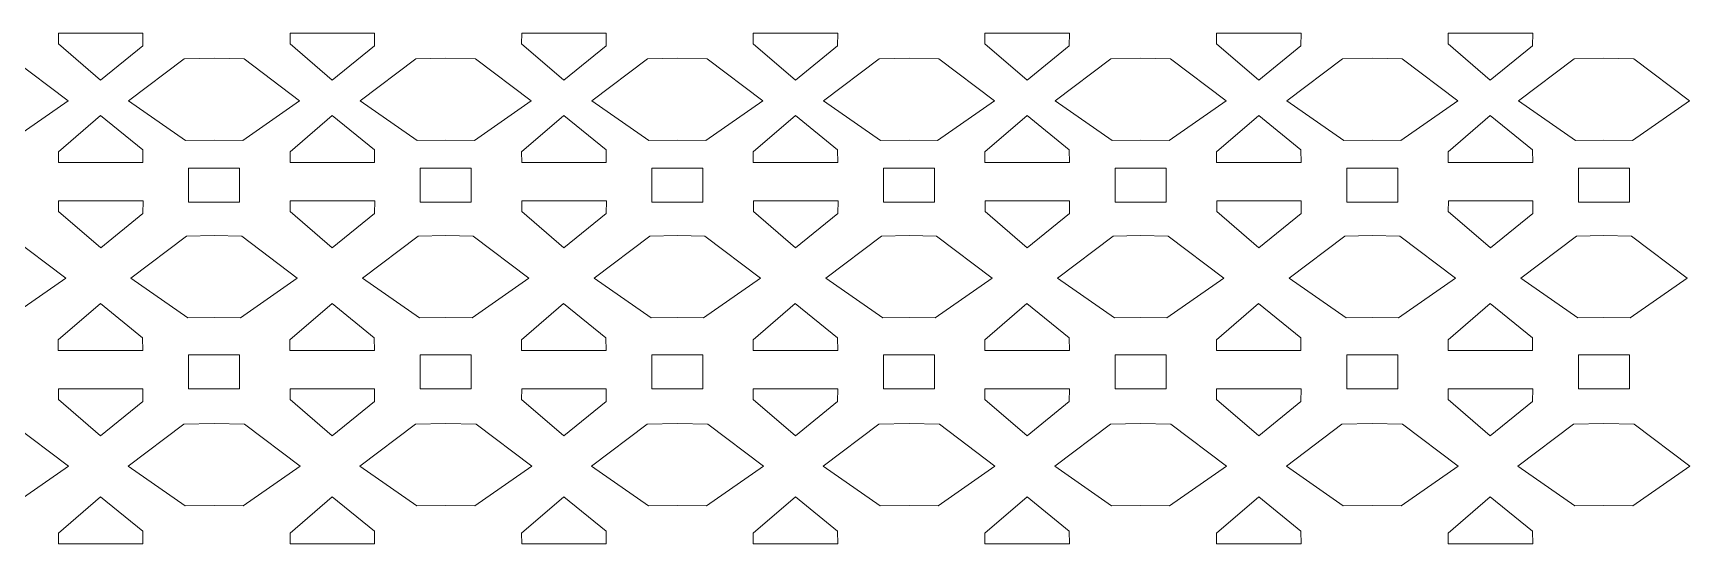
# Model space of a CAD drawing. Header units: centimetres. Extents: x 48.6 to 144.2, y -26.5 to -11.5.
# Drawn here: x 95.48 to 144.19, y -26.52 to -11.52 of the extents above; entities that cross this region are included whole.
import ezdxf

# ---------------------------------------------------------------- set-up
doc = ezdxf.new("R2010")
doc.units = ezdxf.units.CM
doc.header["$MEASUREMENT"] = 0
doc.layers.add('Katman 1', color=7, linetype='Continuous')

msp = doc.modelspace()

# ---------------------------------------------------------------- linework, layer by layer
at = {"layer": 'Katman 1', "color": 250, "lineweight": 20}
for points, knots in [([(96.22879, -11.52119), (96.22879, -11.52119), (98.71413, -11.52119), (98.71413, -11.52119), (98.71413, -11.52119), (98.70744, -11.8886), (98.70744, -11.8886), (98.70744, -11.8886), (97.46651, -12.89728), (97.46651, -12.89728), (97.46651, -12.89728), (96.22761, -11.83512), (96.22761, -11.83512), (96.22761, -11.83512), (96.22879, -11.52119), (96.22879, -11.52119)], [0, 0, 0, 0, 0.2, 0.2, 0.2, 0.4, 0.4, 0.4, 0.6, 0.6, 0.6, 0.8, 0.8, 0.8, 1, 1, 1, 1]), ([(103.03821, -11.52119), (103.03821, -11.52119), (105.52355, -11.52119), (105.52355, -11.52119), (105.52355, -11.52119), (105.51686, -11.8886), (105.51686, -11.8886), (105.51686, -11.8886), (104.27593, -12.89728), (104.27593, -12.89728), (104.27593, -12.89728), (103.03703, -11.83512), (103.03703, -11.83512), (103.03703, -11.83512), (103.03821, -11.52119), (103.03821, -11.52119)], [0, 0, 0, 0, 0.2, 0.2, 0.2, 0.4, 0.4, 0.4, 0.6, 0.6, 0.6, 0.8, 0.8, 0.8, 1, 1, 1, 1]), ([(109.84763, -11.52119), (109.84763, -11.52119), (112.33297, -11.52119), (112.33297, -11.52119), (112.33297, -11.52119), (112.32628, -11.8886), (112.32628, -11.8886), (112.32628, -11.8886), (111.08535, -12.89728), (111.08535, -12.89728), (111.08535, -12.89728), (109.84645, -11.83512), (109.84645, -11.83512), (109.84645, -11.83512), (109.84763, -11.52119), (109.84763, -11.52119)], [0, 0, 0, 0, 0.2, 0.2, 0.2, 0.4, 0.4, 0.4, 0.6, 0.6, 0.6, 0.8, 0.8, 0.8, 1, 1, 1, 1]), ([(116.65705, -11.52119), (116.65705, -11.52119), (119.14239, -11.52119), (119.14239, -11.52119), (119.14239, -11.52119), (119.1357, -11.8886), (119.1357, -11.8886), (119.1357, -11.8886), (117.89477, -12.89728), (117.89477, -12.89728), (117.89477, -12.89728), (116.65587, -11.83512), (116.65587, -11.83512), (116.65587, -11.83512), (116.65705, -11.52119), (116.65705, -11.52119)], [0, 0, 0, 0, 0.2, 0.2, 0.2, 0.4, 0.4, 0.4, 0.6, 0.6, 0.6, 0.8, 0.8, 0.8, 1, 1, 1, 1]), ([(123.46647, -11.52119), (123.46647, -11.52119), (125.95181, -11.52119), (125.95181, -11.52119), (125.95181, -11.52119), (125.94512, -11.8886), (125.94512, -11.8886), (125.94512, -11.8886), (124.70419, -12.89728), (124.70419, -12.89728), (124.70419, -12.89728), (123.46529, -11.83512), (123.46529, -11.83512), (123.46529, -11.83512), (123.46647, -11.52119), (123.46647, -11.52119)], [0, 0, 0, 0, 0.2, 0.2, 0.2, 0.4, 0.4, 0.4, 0.6, 0.6, 0.6, 0.8, 0.8, 0.8, 1, 1, 1, 1]), ([(130.27589, -11.52119), (130.27589, -11.52119), (132.76123, -11.52119), (132.76123, -11.52119), (132.76123, -11.52119), (132.75454, -11.8886), (132.75454, -11.8886), (132.75454, -11.8886), (131.51361, -12.89728), (131.51361, -12.89728), (131.51361, -12.89728), (130.27471, -11.83512), (130.27471, -11.83512), (130.27471, -11.83512), (130.27589, -11.52119), (130.27589, -11.52119)], [0, 0, 0, 0, 0.2, 0.2, 0.2, 0.4, 0.4, 0.4, 0.6, 0.6, 0.6, 0.8, 0.8, 0.8, 1, 1, 1, 1]), ([(137.08531, -11.52119), (137.08531, -11.52119), (139.57065, -11.52119), (139.57065, -11.52119), (139.57065, -11.52119), (139.56396, -11.8886), (139.56396, -11.8886), (139.56396, -11.8886), (138.32303, -12.89728), (138.32303, -12.89728), (138.32303, -12.89728), (137.08413, -11.83512), (137.08413, -11.83512), (137.08413, -11.83512), (137.08531, -11.52119), (137.08531, -11.52119)], [0, 0, 0, 0, 0.2, 0.2, 0.2, 0.4, 0.4, 0.4, 0.6, 0.6, 0.6, 0.8, 0.8, 0.8, 1, 1, 1, 1]), ([(93.99666, -14.66403), (93.99666, -14.66403), (94.8366, -14.67721), (94.8366, -14.67721), (94.8366, -14.67721), (96.51065, -13.50658), (96.51065, -13.50658), (96.51065, -13.50658), (94.87496, -12.27575), (94.87496, -12.27575), (94.87496, -12.27575), (93.99666, -12.25529), (93.99666, -12.25529)], [0, 0, 0, 0, 0.25, 0.25, 0.25, 0.5, 0.5, 0.5, 0.75, 0.75, 0.75, 1, 1, 1, 1]), ([(100.80608, -14.66403), (100.80608, -14.66403), (99.96614, -14.67721), (99.96614, -14.67721), (99.96614, -14.67721), (98.29209, -13.50658), (98.29209, -13.50658), (98.29209, -13.50658), (99.92778, -12.27575), (99.92778, -12.27575), (99.92778, -12.27575), (100.80608, -12.25529), (100.80608, -12.25529)], [0, 0, 0, 0, 0.25, 0.25, 0.25, 0.5, 0.5, 0.5, 0.75, 0.75, 0.75, 1, 1, 1, 1]), ([(100.80608, -14.66403), (100.80608, -14.66403), (101.64602, -14.67721), (101.64602, -14.67721), (101.64602, -14.67721), (103.32007, -13.50658), (103.32007, -13.50658), (103.32007, -13.50658), (101.68438, -12.27575), (101.68438, -12.27575), (101.68438, -12.27575), (100.80608, -12.25529), (100.80608, -12.25529)], [0, 0, 0, 0, 0.25, 0.25, 0.25, 0.5, 0.5, 0.5, 0.75, 0.75, 0.75, 1, 1, 1, 1]), ([(107.6155, -14.66403), (107.6155, -14.66403), (106.77556, -14.67721), (106.77556, -14.67721), (106.77556, -14.67721), (105.10151, -13.50658), (105.10151, -13.50658), (105.10151, -13.50658), (106.7372, -12.27575), (106.7372, -12.27575), (106.7372, -12.27575), (107.6155, -12.25529), (107.6155, -12.25529)], [0, 0, 0, 0, 0.25, 0.25, 0.25, 0.5, 0.5, 0.5, 0.75, 0.75, 0.75, 1, 1, 1, 1]), ([(107.6155, -14.66403), (107.6155, -14.66403), (108.45544, -14.67721), (108.45544, -14.67721), (108.45544, -14.67721), (110.12949, -13.50658), (110.12949, -13.50658), (110.12949, -13.50658), (108.4938, -12.27575), (108.4938, -12.27575), (108.4938, -12.27575), (107.6155, -12.25529), (107.6155, -12.25529)], [0, 0, 0, 0, 0.25, 0.25, 0.25, 0.5, 0.5, 0.5, 0.75, 0.75, 0.75, 1, 1, 1, 1]), ([(114.42492, -14.66403), (114.42492, -14.66403), (113.58498, -14.67721), (113.58498, -14.67721), (113.58498, -14.67721), (111.91093, -13.50658), (111.91093, -13.50658), (111.91093, -13.50658), (113.54662, -12.27575), (113.54662, -12.27575), (113.54662, -12.27575), (114.42492, -12.25529), (114.42492, -12.25529)], [0, 0, 0, 0, 0.25, 0.25, 0.25, 0.5, 0.5, 0.5, 0.75, 0.75, 0.75, 1, 1, 1, 1]), ([(114.42492, -14.66403), (114.42492, -14.66403), (115.26486, -14.67721), (115.26486, -14.67721), (115.26486, -14.67721), (116.93891, -13.50658), (116.93891, -13.50658), (116.93891, -13.50658), (115.30322, -12.27575), (115.30322, -12.27575), (115.30322, -12.27575), (114.42492, -12.25529), (114.42492, -12.25529)], [0, 0, 0, 0, 0.25, 0.25, 0.25, 0.5, 0.5, 0.5, 0.75, 0.75, 0.75, 1, 1, 1, 1]), ([(121.23434, -14.66403), (121.23434, -14.66403), (120.3944, -14.67721), (120.3944, -14.67721), (120.3944, -14.67721), (118.72035, -13.50658), (118.72035, -13.50658), (118.72035, -13.50658), (120.35604, -12.27575), (120.35604, -12.27575), (120.35604, -12.27575), (121.23434, -12.25529), (121.23434, -12.25529)], [0, 0, 0, 0, 0.25, 0.25, 0.25, 0.5, 0.5, 0.5, 0.75, 0.75, 0.75, 1, 1, 1, 1]), ([(121.23434, -14.66403), (121.23434, -14.66403), (122.07428, -14.67721), (122.07428, -14.67721), (122.07428, -14.67721), (123.74833, -13.50658), (123.74833, -13.50658), (123.74833, -13.50658), (122.11264, -12.27575), (122.11264, -12.27575), (122.11264, -12.27575), (121.23434, -12.25529), (121.23434, -12.25529)], [0, 0, 0, 0, 0.25, 0.25, 0.25, 0.5, 0.5, 0.5, 0.75, 0.75, 0.75, 1, 1, 1, 1]), ([(128.04376, -14.66403), (128.04376, -14.66403), (127.20382, -14.67721), (127.20382, -14.67721), (127.20382, -14.67721), (125.52977, -13.50658), (125.52977, -13.50658), (125.52977, -13.50658), (127.16546, -12.27575), (127.16546, -12.27575), (127.16546, -12.27575), (128.04376, -12.25529), (128.04376, -12.25529)], [0, 0, 0, 0, 0.25, 0.25, 0.25, 0.5, 0.5, 0.5, 0.75, 0.75, 0.75, 1, 1, 1, 1]), ([(128.04376, -14.66403), (128.04376, -14.66403), (128.8837, -14.67721), (128.8837, -14.67721), (128.8837, -14.67721), (130.55775, -13.50658), (130.55775, -13.50658), (130.55775, -13.50658), (128.92206, -12.27575), (128.92206, -12.27575), (128.92206, -12.27575), (128.04376, -12.25529), (128.04376, -12.25529)], [0, 0, 0, 0, 0.25, 0.25, 0.25, 0.5, 0.5, 0.5, 0.75, 0.75, 0.75, 1, 1, 1, 1]), ([(134.85318, -14.66403), (134.85318, -14.66403), (134.01324, -14.67721), (134.01324, -14.67721), (134.01324, -14.67721), (132.33919, -13.50658), (132.33919, -13.50658), (132.33919, -13.50658), (133.97488, -12.27575), (133.97488, -12.27575), (133.97488, -12.27575), (134.85318, -12.25529), (134.85318, -12.25529)], [0, 0, 0, 0, 0.25, 0.25, 0.25, 0.5, 0.5, 0.5, 0.75, 0.75, 0.75, 1, 1, 1, 1]), ([(134.85318, -14.66403), (134.85318, -14.66403), (135.69312, -14.67721), (135.69312, -14.67721), (135.69312, -14.67721), (137.36717, -13.50658), (137.36717, -13.50658), (137.36717, -13.50658), (135.73148, -12.27575), (135.73148, -12.27575), (135.73148, -12.27575), (134.85318, -12.25529), (134.85318, -12.25529)], [0, 0, 0, 0, 0.25, 0.25, 0.25, 0.5, 0.5, 0.5, 0.75, 0.75, 0.75, 1, 1, 1, 1]), ([(141.6626, -14.66403), (141.6626, -14.66403), (140.82266, -14.67721), (140.82266, -14.67721), (140.82266, -14.67721), (139.14861, -13.50658), (139.14861, -13.50658), (139.14861, -13.50658), (140.7843, -12.27575), (140.7843, -12.27575), (140.7843, -12.27575), (141.6626, -12.25529), (141.6626, -12.25529)], [0, 0, 0, 0, 0.25, 0.25, 0.25, 0.5, 0.5, 0.5, 0.75, 0.75, 0.75, 1, 1, 1, 1]), ([(141.6626, -14.66403), (141.6626, -14.66403), (142.50254, -14.67721), (142.50254, -14.67721), (142.50254, -14.67721), (144.17659, -13.50658), (144.17659, -13.50658), (144.17659, -13.50658), (142.5409, -12.27575), (142.5409, -12.27575), (142.5409, -12.27575), (141.6626, -12.25529), (141.6626, -12.25529)], [0, 0, 0, 0, 0.25, 0.25, 0.25, 0.5, 0.5, 0.5, 0.75, 0.75, 0.75, 1, 1, 1, 1]), ([(96.22879, -15.31767), (96.22879, -15.31767), (98.71413, -15.31767), (98.71413, -15.31767), (98.71413, -15.31767), (98.70744, -14.95026), (98.70744, -14.95026), (98.70744, -14.95026), (97.46651, -13.94158), (97.46651, -13.94158), (97.46651, -13.94158), (96.22761, -15.00374), (96.22761, -15.00374), (96.22761, -15.00374), (96.22879, -15.31767), (96.22879, -15.31767)], [0, 0, 0, 0, 0.2, 0.2, 0.2, 0.4, 0.4, 0.4, 0.6, 0.6, 0.6, 0.8, 0.8, 0.8, 1, 1, 1, 1]), ([(103.03821, -15.31767), (103.03821, -15.31767), (105.52355, -15.31767), (105.52355, -15.31767), (105.52355, -15.31767), (105.51686, -14.95026), (105.51686, -14.95026), (105.51686, -14.95026), (104.27593, -13.94158), (104.27593, -13.94158), (104.27593, -13.94158), (103.03703, -15.00374), (103.03703, -15.00374), (103.03703, -15.00374), (103.03821, -15.31767), (103.03821, -15.31767)], [0, 0, 0, 0, 0.2, 0.2, 0.2, 0.4, 0.4, 0.4, 0.6, 0.6, 0.6, 0.8, 0.8, 0.8, 1, 1, 1, 1]), ([(109.84763, -15.31767), (109.84763, -15.31767), (112.33297, -15.31767), (112.33297, -15.31767), (112.33297, -15.31767), (112.32628, -14.95026), (112.32628, -14.95026), (112.32628, -14.95026), (111.08535, -13.94158), (111.08535, -13.94158), (111.08535, -13.94158), (109.84645, -15.00374), (109.84645, -15.00374), (109.84645, -15.00374), (109.84763, -15.31767), (109.84763, -15.31767)], [0, 0, 0, 0, 0.2, 0.2, 0.2, 0.4, 0.4, 0.4, 0.6, 0.6, 0.6, 0.8, 0.8, 0.8, 1, 1, 1, 1]), ([(116.65705, -15.31767), (116.65705, -15.31767), (119.14239, -15.31767), (119.14239, -15.31767), (119.14239, -15.31767), (119.1357, -14.95026), (119.1357, -14.95026), (119.1357, -14.95026), (117.89477, -13.94158), (117.89477, -13.94158), (117.89477, -13.94158), (116.65587, -15.00374), (116.65587, -15.00374), (116.65587, -15.00374), (116.65705, -15.31767), (116.65705, -15.31767)], [0, 0, 0, 0, 0.2, 0.2, 0.2, 0.4, 0.4, 0.4, 0.6, 0.6, 0.6, 0.8, 0.8, 0.8, 1, 1, 1, 1]), ([(123.46647, -15.31767), (123.46647, -15.31767), (125.95181, -15.31767), (125.95181, -15.31767), (125.95181, -15.31767), (125.94512, -14.95026), (125.94512, -14.95026), (125.94512, -14.95026), (124.70419, -13.94158), (124.70419, -13.94158), (124.70419, -13.94158), (123.46529, -15.00374), (123.46529, -15.00374), (123.46529, -15.00374), (123.46647, -15.31767), (123.46647, -15.31767)], [0, 0, 0, 0, 0.2, 0.2, 0.2, 0.4, 0.4, 0.4, 0.6, 0.6, 0.6, 0.8, 0.8, 0.8, 1, 1, 1, 1]), ([(130.27589, -15.31767), (130.27589, -15.31767), (132.76123, -15.31767), (132.76123, -15.31767), (132.76123, -15.31767), (132.75454, -14.95026), (132.75454, -14.95026), (132.75454, -14.95026), (131.51361, -13.94158), (131.51361, -13.94158), (131.51361, -13.94158), (130.27471, -15.00374), (130.27471, -15.00374), (130.27471, -15.00374), (130.27589, -15.31767), (130.27589, -15.31767)], [0, 0, 0, 0, 0.2, 0.2, 0.2, 0.4, 0.4, 0.4, 0.6, 0.6, 0.6, 0.8, 0.8, 0.8, 1, 1, 1, 1]), ([(137.08531, -15.31767), (137.08531, -15.31767), (139.57065, -15.31767), (139.57065, -15.31767), (139.57065, -15.31767), (139.56396, -14.95026), (139.56396, -14.95026), (139.56396, -14.95026), (138.32303, -13.94158), (138.32303, -13.94158), (138.32303, -13.94158), (137.08413, -15.00374), (137.08413, -15.00374), (137.08413, -15.00374), (137.08531, -15.31767), (137.08531, -15.31767)], [0, 0, 0, 0, 0.2, 0.2, 0.2, 0.4, 0.4, 0.4, 0.6, 0.6, 0.6, 0.8, 0.8, 0.8, 1, 1, 1, 1]), ([(100.80608, -16.48253), (100.80608, -16.48253), (100.05608, -16.48253), (100.05608, -16.48253), (100.05608, -16.48253), (100.05608, -15.48253), (100.05608, -15.48253), (100.05608, -15.48253), (100.80608, -15.48253), (100.80608, -15.48253)], [0, 0, 0, 0, 0.33333333, 0.33333333, 0.33333333, 0.66666667, 0.66666667, 0.66666667, 1, 1, 1, 1]), ([(100.80608, -16.48253), (100.80608, -16.48253), (101.55608, -16.48253), (101.55608, -16.48253), (101.55608, -16.48253), (101.55608, -15.48253), (101.55608, -15.48253), (101.55608, -15.48253), (100.80608, -15.48253), (100.80608, -15.48253)], [0, 0, 0, 0, 0.33333333, 0.33333333, 0.33333333, 0.66666667, 0.66666667, 0.66666667, 1, 1, 1, 1]), ([(107.6155, -16.48253), (107.6155, -16.48253), (106.8655, -16.48253), (106.8655, -16.48253), (106.8655, -16.48253), (106.8655, -15.48253), (106.8655, -15.48253), (106.8655, -15.48253), (107.6155, -15.48253), (107.6155, -15.48253)], [0, 0, 0, 0, 0.33333333, 0.33333333, 0.33333333, 0.66666667, 0.66666667, 0.66666667, 1, 1, 1, 1]), ([(107.6155, -16.48253), (107.6155, -16.48253), (108.3655, -16.48253), (108.3655, -16.48253), (108.3655, -16.48253), (108.3655, -15.48253), (108.3655, -15.48253), (108.3655, -15.48253), (107.6155, -15.48253), (107.6155, -15.48253)], [0, 0, 0, 0, 0.33333333, 0.33333333, 0.33333333, 0.66666667, 0.66666667, 0.66666667, 1, 1, 1, 1]), ([(114.42492, -16.48253), (114.42492, -16.48253), (113.67492, -16.48253), (113.67492, -16.48253), (113.67492, -16.48253), (113.67492, -15.48253), (113.67492, -15.48253), (113.67492, -15.48253), (114.42492, -15.48253), (114.42492, -15.48253)], [0, 0, 0, 0, 0.33333333, 0.33333333, 0.33333333, 0.66666667, 0.66666667, 0.66666667, 1, 1, 1, 1]), ([(114.42492, -16.48253), (114.42492, -16.48253), (115.17492, -16.48253), (115.17492, -16.48253), (115.17492, -16.48253), (115.17492, -15.48253), (115.17492, -15.48253), (115.17492, -15.48253), (114.42492, -15.48253), (114.42492, -15.48253)], [0, 0, 0, 0, 0.33333333, 0.33333333, 0.33333333, 0.66666667, 0.66666667, 0.66666667, 1, 1, 1, 1]), ([(121.23434, -16.48253), (121.23434, -16.48253), (120.48434, -16.48253), (120.48434, -16.48253), (120.48434, -16.48253), (120.48434, -15.48253), (120.48434, -15.48253), (120.48434, -15.48253), (121.23434, -15.48253), (121.23434, -15.48253)], [0, 0, 0, 0, 0.33333333, 0.33333333, 0.33333333, 0.66666667, 0.66666667, 0.66666667, 1, 1, 1, 1]), ([(121.23434, -16.48253), (121.23434, -16.48253), (121.98434, -16.48253), (121.98434, -16.48253), (121.98434, -16.48253), (121.98434, -15.48253), (121.98434, -15.48253), (121.98434, -15.48253), (121.23434, -15.48253), (121.23434, -15.48253)], [0, 0, 0, 0, 0.33333333, 0.33333333, 0.33333333, 0.66666667, 0.66666667, 0.66666667, 1, 1, 1, 1]), ([(128.04376, -16.48253), (128.04376, -16.48253), (127.29376, -16.48253), (127.29376, -16.48253), (127.29376, -16.48253), (127.29376, -15.48253), (127.29376, -15.48253), (127.29376, -15.48253), (128.04376, -15.48253), (128.04376, -15.48253)], [0, 0, 0, 0, 0.33333333, 0.33333333, 0.33333333, 0.66666667, 0.66666667, 0.66666667, 1, 1, 1, 1]), ([(128.04376, -16.48253), (128.04376, -16.48253), (128.79376, -16.48253), (128.79376, -16.48253), (128.79376, -16.48253), (128.79376, -15.48253), (128.79376, -15.48253), (128.79376, -15.48253), (128.04376, -15.48253), (128.04376, -15.48253)], [0, 0, 0, 0, 0.33333333, 0.33333333, 0.33333333, 0.66666667, 0.66666667, 0.66666667, 1, 1, 1, 1]), ([(134.85318, -16.48253), (134.85318, -16.48253), (134.10318, -16.48253), (134.10318, -16.48253), (134.10318, -16.48253), (134.10318, -15.48253), (134.10318, -15.48253), (134.10318, -15.48253), (134.85318, -15.48253), (134.85318, -15.48253)], [0, 0, 0, 0, 0.33333333, 0.33333333, 0.33333333, 0.66666667, 0.66666667, 0.66666667, 1, 1, 1, 1]), ([(134.85318, -16.48253), (134.85318, -16.48253), (135.60318, -16.48253), (135.60318, -16.48253), (135.60318, -16.48253), (135.60318, -15.48253), (135.60318, -15.48253), (135.60318, -15.48253), (134.85318, -15.48253), (134.85318, -15.48253)], [0, 0, 0, 0, 0.33333333, 0.33333333, 0.33333333, 0.66666667, 0.66666667, 0.66666667, 1, 1, 1, 1]), ([(141.6626, -16.48253), (141.6626, -16.48253), (140.9126, -16.48253), (140.9126, -16.48253), (140.9126, -16.48253), (140.9126, -15.48253), (140.9126, -15.48253), (140.9126, -15.48253), (141.6626, -15.48253), (141.6626, -15.48253)], [0, 0, 0, 0, 0.33333333, 0.33333333, 0.33333333, 0.66666667, 0.66666667, 0.66666667, 1, 1, 1, 1]), ([(141.6626, -16.48253), (141.6626, -16.48253), (142.4126, -16.48253), (142.4126, -16.48253), (142.4126, -16.48253), (142.4126, -15.48253), (142.4126, -15.48253), (142.4126, -15.48253), (141.6626, -15.48253), (141.6626, -15.48253)], [0, 0, 0, 0, 0.33333333, 0.33333333, 0.33333333, 0.66666667, 0.66666667, 0.66666667, 1, 1, 1, 1]), ([(96.23315, -16.44713), (96.23315, -16.44713), (98.71849, -16.44713), (98.71849, -16.44713), (98.71849, -16.44713), (98.7118, -16.81454), (98.7118, -16.81454), (98.7118, -16.81454), (97.47087, -17.82322), (97.47087, -17.82322), (97.47087, -17.82322), (96.23197, -16.76106), (96.23197, -16.76106), (96.23197, -16.76106), (96.23315, -16.44713), (96.23315, -16.44713)], [0, 0, 0, 0, 0.2, 0.2, 0.2, 0.4, 0.4, 0.4, 0.6, 0.6, 0.6, 0.8, 0.8, 0.8, 1, 1, 1, 1]), ([(103.04257, -16.44713), (103.04257, -16.44713), (105.52791, -16.44713), (105.52791, -16.44713), (105.52791, -16.44713), (105.52122, -16.81454), (105.52122, -16.81454), (105.52122, -16.81454), (104.28029, -17.82322), (104.28029, -17.82322), (104.28029, -17.82322), (103.04139, -16.76106), (103.04139, -16.76106), (103.04139, -16.76106), (103.04257, -16.44713), (103.04257, -16.44713)], [0, 0, 0, 0, 0.2, 0.2, 0.2, 0.4, 0.4, 0.4, 0.6, 0.6, 0.6, 0.8, 0.8, 0.8, 1, 1, 1, 1]), ([(109.85199, -16.44713), (109.85199, -16.44713), (112.33733, -16.44713), (112.33733, -16.44713), (112.33733, -16.44713), (112.33064, -16.81454), (112.33064, -16.81454), (112.33064, -16.81454), (111.08971, -17.82322), (111.08971, -17.82322), (111.08971, -17.82322), (109.85081, -16.76106), (109.85081, -16.76106), (109.85081, -16.76106), (109.85199, -16.44713), (109.85199, -16.44713)], [0, 0, 0, 0, 0.2, 0.2, 0.2, 0.4, 0.4, 0.4, 0.6, 0.6, 0.6, 0.8, 0.8, 0.8, 1, 1, 1, 1]), ([(116.66141, -16.44713), (116.66141, -16.44713), (119.14675, -16.44713), (119.14675, -16.44713), (119.14675, -16.44713), (119.14006, -16.81454), (119.14006, -16.81454), (119.14006, -16.81454), (117.89913, -17.82322), (117.89913, -17.82322), (117.89913, -17.82322), (116.66023, -16.76106), (116.66023, -16.76106), (116.66023, -16.76106), (116.66141, -16.44713), (116.66141, -16.44713)], [0, 0, 0, 0, 0.2, 0.2, 0.2, 0.4, 0.4, 0.4, 0.6, 0.6, 0.6, 0.8, 0.8, 0.8, 1, 1, 1, 1]), ([(123.47083, -16.44713), (123.47083, -16.44713), (125.95617, -16.44713), (125.95617, -16.44713), (125.95617, -16.44713), (125.94948, -16.81454), (125.94948, -16.81454), (125.94948, -16.81454), (124.70855, -17.82322), (124.70855, -17.82322), (124.70855, -17.82322), (123.46965, -16.76106), (123.46965, -16.76106), (123.46965, -16.76106), (123.47083, -16.44713), (123.47083, -16.44713)], [0, 0, 0, 0, 0.2, 0.2, 0.2, 0.4, 0.4, 0.4, 0.6, 0.6, 0.6, 0.8, 0.8, 0.8, 1, 1, 1, 1]), ([(130.28025, -16.44713), (130.28025, -16.44713), (132.76559, -16.44713), (132.76559, -16.44713), (132.76559, -16.44713), (132.7589, -16.81454), (132.7589, -16.81454), (132.7589, -16.81454), (131.51797, -17.82322), (131.51797, -17.82322), (131.51797, -17.82322), (130.27907, -16.76106), (130.27907, -16.76106), (130.27907, -16.76106), (130.28025, -16.44713), (130.28025, -16.44713)], [0, 0, 0, 0, 0.2, 0.2, 0.2, 0.4, 0.4, 0.4, 0.6, 0.6, 0.6, 0.8, 0.8, 0.8, 1, 1, 1, 1]), ([(137.08967, -16.44713), (137.08967, -16.44713), (139.57501, -16.44713), (139.57501, -16.44713), (139.57501, -16.44713), (139.56832, -16.81454), (139.56832, -16.81454), (139.56832, -16.81454), (138.32739, -17.82322), (138.32739, -17.82322), (138.32739, -17.82322), (137.08849, -16.76106), (137.08849, -16.76106), (137.08849, -16.76106), (137.08967, -16.44713), (137.08967, -16.44713)], [0, 0, 0, 0, 0.2, 0.2, 0.2, 0.4, 0.4, 0.4, 0.6, 0.6, 0.6, 0.8, 0.8, 0.8, 1, 1, 1, 1]), ([(93.99666, -19.87158), (93.99666, -19.87158), (94.76825, -19.88369), (94.76825, -19.88369), (94.76825, -19.88369), (96.4423, -18.71306), (96.4423, -18.71306), (96.4423, -18.71306), (94.80661, -17.48223), (94.80661, -17.48223), (94.80661, -17.48223), (93.99666, -17.46336), (93.99666, -17.46336)], [0, 0, 0, 0, 0.25, 0.25, 0.25, 0.5, 0.5, 0.5, 0.75, 0.75, 0.75, 1, 1, 1, 1]), ([(100.80608, -19.87158), (100.80608, -19.87158), (100.03449, -19.88369), (100.03449, -19.88369), (100.03449, -19.88369), (98.36044, -18.71306), (98.36044, -18.71306), (98.36044, -18.71306), (99.99613, -17.48223), (99.99613, -17.48223), (99.99613, -17.48223), (100.80608, -17.46336), (100.80608, -17.46336)], [0, 0, 0, 0, 0.25, 0.25, 0.25, 0.5, 0.5, 0.5, 0.75, 0.75, 0.75, 1, 1, 1, 1]), ([(100.80608, -19.87158), (100.80608, -19.87158), (101.57767, -19.88369), (101.57767, -19.88369), (101.57767, -19.88369), (103.25172, -18.71306), (103.25172, -18.71306), (103.25172, -18.71306), (101.61603, -17.48223), (101.61603, -17.48223), (101.61603, -17.48223), (100.80608, -17.46336), (100.80608, -17.46336)], [0, 0, 0, 0, 0.25, 0.25, 0.25, 0.5, 0.5, 0.5, 0.75, 0.75, 0.75, 1, 1, 1, 1]), ([(107.6155, -19.87158), (107.6155, -19.87158), (106.84391, -19.88369), (106.84391, -19.88369), (106.84391, -19.88369), (105.16986, -18.71306), (105.16986, -18.71306), (105.16986, -18.71306), (106.80555, -17.48223), (106.80555, -17.48223), (106.80555, -17.48223), (107.6155, -17.46336), (107.6155, -17.46336)], [0, 0, 0, 0, 0.25, 0.25, 0.25, 0.5, 0.5, 0.5, 0.75, 0.75, 0.75, 1, 1, 1, 1]), ([(107.6155, -19.87158), (107.6155, -19.87158), (108.38709, -19.88369), (108.38709, -19.88369), (108.38709, -19.88369), (110.06114, -18.71306), (110.06114, -18.71306), (110.06114, -18.71306), (108.42545, -17.48223), (108.42545, -17.48223), (108.42545, -17.48223), (107.6155, -17.46336), (107.6155, -17.46336)], [0, 0, 0, 0, 0.25, 0.25, 0.25, 0.5, 0.5, 0.5, 0.75, 0.75, 0.75, 1, 1, 1, 1]), ([(114.42492, -19.87158), (114.42492, -19.87158), (113.65333, -19.88369), (113.65333, -19.88369), (113.65333, -19.88369), (111.97928, -18.71306), (111.97928, -18.71306), (111.97928, -18.71306), (113.61497, -17.48223), (113.61497, -17.48223), (113.61497, -17.48223), (114.42492, -17.46336), (114.42492, -17.46336)], [0, 0, 0, 0, 0.25, 0.25, 0.25, 0.5, 0.5, 0.5, 0.75, 0.75, 0.75, 1, 1, 1, 1]), ([(114.42492, -19.87158), (114.42492, -19.87158), (115.19651, -19.88369), (115.19651, -19.88369), (115.19651, -19.88369), (116.87056, -18.71306), (116.87056, -18.71306), (116.87056, -18.71306), (115.23487, -17.48223), (115.23487, -17.48223), (115.23487, -17.48223), (114.42492, -17.46336), (114.42492, -17.46336)], [0, 0, 0, 0, 0.25, 0.25, 0.25, 0.5, 0.5, 0.5, 0.75, 0.75, 0.75, 1, 1, 1, 1]), ([(121.23434, -19.87158), (121.23434, -19.87158), (120.46275, -19.88369), (120.46275, -19.88369), (120.46275, -19.88369), (118.7887, -18.71306), (118.7887, -18.71306), (118.7887, -18.71306), (120.42439, -17.48223), (120.42439, -17.48223), (120.42439, -17.48223), (121.23434, -17.46336), (121.23434, -17.46336)], [0, 0, 0, 0, 0.25, 0.25, 0.25, 0.5, 0.5, 0.5, 0.75, 0.75, 0.75, 1, 1, 1, 1]), ([(121.23434, -19.87158), (121.23434, -19.87158), (122.00593, -19.88369), (122.00593, -19.88369), (122.00593, -19.88369), (123.67998, -18.71306), (123.67998, -18.71306), (123.67998, -18.71306), (122.04429, -17.48223), (122.04429, -17.48223), (122.04429, -17.48223), (121.23434, -17.46336), (121.23434, -17.46336)], [0, 0, 0, 0, 0.25, 0.25, 0.25, 0.5, 0.5, 0.5, 0.75, 0.75, 0.75, 1, 1, 1, 1]), ([(128.04376, -19.87158), (128.04376, -19.87158), (127.27217, -19.88369), (127.27217, -19.88369), (127.27217, -19.88369), (125.59812, -18.71306), (125.59812, -18.71306), (125.59812, -18.71306), (127.23381, -17.48223), (127.23381, -17.48223), (127.23381, -17.48223), (128.04376, -17.46336), (128.04376, -17.46336)], [0, 0, 0, 0, 0.25, 0.25, 0.25, 0.5, 0.5, 0.5, 0.75, 0.75, 0.75, 1, 1, 1, 1]), ([(128.04376, -19.87158), (128.04376, -19.87158), (128.81535, -19.88369), (128.81535, -19.88369), (128.81535, -19.88369), (130.4894, -18.71306), (130.4894, -18.71306), (130.4894, -18.71306), (128.85371, -17.48223), (128.85371, -17.48223), (128.85371, -17.48223), (128.04376, -17.46336), (128.04376, -17.46336)], [0, 0, 0, 0, 0.25, 0.25, 0.25, 0.5, 0.5, 0.5, 0.75, 0.75, 0.75, 1, 1, 1, 1]), ([(134.85318, -19.87158), (134.85318, -19.87158), (134.08159, -19.88369), (134.08159, -19.88369), (134.08159, -19.88369), (132.40754, -18.71306), (132.40754, -18.71306), (132.40754, -18.71306), (134.04323, -17.48223), (134.04323, -17.48223), (134.04323, -17.48223), (134.85318, -17.46336), (134.85318, -17.46336)], [0, 0, 0, 0, 0.25, 0.25, 0.25, 0.5, 0.5, 0.5, 0.75, 0.75, 0.75, 1, 1, 1, 1]), ([(134.85318, -19.87158), (134.85318, -19.87158), (135.62477, -19.88369), (135.62477, -19.88369), (135.62477, -19.88369), (137.29882, -18.71306), (137.29882, -18.71306), (137.29882, -18.71306), (135.66313, -17.48223), (135.66313, -17.48223), (135.66313, -17.48223), (134.85318, -17.46336), (134.85318, -17.46336)], [0, 0, 0, 0, 0.25, 0.25, 0.25, 0.5, 0.5, 0.5, 0.75, 0.75, 0.75, 1, 1, 1, 1]), ([(141.6626, -19.87158), (141.6626, -19.87158), (140.89101, -19.88369), (140.89101, -19.88369), (140.89101, -19.88369), (139.21696, -18.71306), (139.21696, -18.71306), (139.21696, -18.71306), (140.85265, -17.48223), (140.85265, -17.48223), (140.85265, -17.48223), (141.6626, -17.46336), (141.6626, -17.46336)], [0, 0, 0, 0, 0.25, 0.25, 0.25, 0.5, 0.5, 0.5, 0.75, 0.75, 0.75, 1, 1, 1, 1]), ([(141.6626, -19.87158), (141.6626, -19.87158), (142.43419, -19.88369), (142.43419, -19.88369), (142.43419, -19.88369), (144.10824, -18.71306), (144.10824, -18.71306), (144.10824, -18.71306), (142.47255, -17.48223), (142.47255, -17.48223), (142.47255, -17.48223), (141.6626, -17.46336), (141.6626, -17.46336)], [0, 0, 0, 0, 0.25, 0.25, 0.25, 0.5, 0.5, 0.5, 0.75, 0.75, 0.75, 1, 1, 1, 1]), ([(96.22443, -20.8423), (96.22443, -20.8423), (98.70977, -20.8423), (98.70977, -20.8423), (98.70977, -20.8423), (98.70308, -20.47489), (98.70308, -20.47489), (98.70308, -20.47489), (97.46215, -19.46621), (97.46215, -19.46621), (97.46215, -19.46621), (96.22325, -20.52838), (96.22325, -20.52838), (96.22325, -20.52838), (96.22443, -20.8423), (96.22443, -20.8423)], [0, 0, 0, 0, 0.2, 0.2, 0.2, 0.4, 0.4, 0.4, 0.6, 0.6, 0.6, 0.8, 0.8, 0.8, 1, 1, 1, 1]), ([(103.03385, -20.8423), (103.03385, -20.8423), (105.51919, -20.8423), (105.51919, -20.8423), (105.51919, -20.8423), (105.5125, -20.47489), (105.5125, -20.47489), (105.5125, -20.47489), (104.27157, -19.46621), (104.27157, -19.46621), (104.27157, -19.46621), (103.03267, -20.52838), (103.03267, -20.52838), (103.03267, -20.52838), (103.03385, -20.8423), (103.03385, -20.8423)], [0, 0, 0, 0, 0.2, 0.2, 0.2, 0.4, 0.4, 0.4, 0.6, 0.6, 0.6, 0.8, 0.8, 0.8, 1, 1, 1, 1]), ([(109.84327, -20.8423), (109.84327, -20.8423), (112.32861, -20.8423), (112.32861, -20.8423), (112.32861, -20.8423), (112.32192, -20.47489), (112.32192, -20.47489), (112.32192, -20.47489), (111.08099, -19.46621), (111.08099, -19.46621), (111.08099, -19.46621), (109.84209, -20.52838), (109.84209, -20.52838), (109.84209, -20.52838), (109.84327, -20.8423), (109.84327, -20.8423)], [0, 0, 0, 0, 0.2, 0.2, 0.2, 0.4, 0.4, 0.4, 0.6, 0.6, 0.6, 0.8, 0.8, 0.8, 1, 1, 1, 1]), ([(116.65269, -20.8423), (116.65269, -20.8423), (119.13803, -20.8423), (119.13803, -20.8423), (119.13803, -20.8423), (119.13134, -20.47489), (119.13134, -20.47489), (119.13134, -20.47489), (117.89041, -19.46621), (117.89041, -19.46621), (117.89041, -19.46621), (116.65151, -20.52838), (116.65151, -20.52838), (116.65151, -20.52838), (116.65269, -20.8423), (116.65269, -20.8423)], [0, 0, 0, 0, 0.2, 0.2, 0.2, 0.4, 0.4, 0.4, 0.6, 0.6, 0.6, 0.8, 0.8, 0.8, 1, 1, 1, 1]), ([(123.46211, -20.8423), (123.46211, -20.8423), (125.94745, -20.8423), (125.94745, -20.8423), (125.94745, -20.8423), (125.94076, -20.47489), (125.94076, -20.47489), (125.94076, -20.47489), (124.69983, -19.46621), (124.69983, -19.46621), (124.69983, -19.46621), (123.46093, -20.52838), (123.46093, -20.52838), (123.46093, -20.52838), (123.46211, -20.8423), (123.46211, -20.8423)], [0, 0, 0, 0, 0.2, 0.2, 0.2, 0.4, 0.4, 0.4, 0.6, 0.6, 0.6, 0.8, 0.8, 0.8, 1, 1, 1, 1]), ([(130.27153, -20.8423), (130.27153, -20.8423), (132.75687, -20.8423), (132.75687, -20.8423), (132.75687, -20.8423), (132.75018, -20.47489), (132.75018, -20.47489), (132.75018, -20.47489), (131.50925, -19.46621), (131.50925, -19.46621), (131.50925, -19.46621), (130.27035, -20.52838), (130.27035, -20.52838), (130.27035, -20.52838), (130.27153, -20.8423), (130.27153, -20.8423)], [0, 0, 0, 0, 0.2, 0.2, 0.2, 0.4, 0.4, 0.4, 0.6, 0.6, 0.6, 0.8, 0.8, 0.8, 1, 1, 1, 1]), ([(137.08095, -20.8423), (137.08095, -20.8423), (139.56629, -20.8423), (139.56629, -20.8423), (139.56629, -20.8423), (139.5596, -20.47489), (139.5596, -20.47489), (139.5596, -20.47489), (138.31867, -19.46621), (138.31867, -19.46621), (138.31867, -19.46621), (137.07977, -20.52838), (137.07977, -20.52838), (137.07977, -20.52838), (137.08095, -20.8423), (137.08095, -20.8423)], [0, 0, 0, 0, 0.2, 0.2, 0.2, 0.4, 0.4, 0.4, 0.6, 0.6, 0.6, 0.8, 0.8, 0.8, 1, 1, 1, 1]), ([(100.80608, -21.96481), (100.80608, -21.96481), (100.05608, -21.96481), (100.05608, -21.96481), (100.05608, -21.96481), (100.05608, -20.96481), (100.05608, -20.96481), (100.05608, -20.96481), (100.80608, -20.96481), (100.80608, -20.96481)], [0, 0, 0, 0, 0.33333333, 0.33333333, 0.33333333, 0.66666667, 0.66666667, 0.66666667, 1, 1, 1, 1]), ([(100.80608, -21.96481), (100.80608, -21.96481), (101.55608, -21.96481), (101.55608, -21.96481), (101.55608, -21.96481), (101.55608, -20.96481), (101.55608, -20.96481), (101.55608, -20.96481), (100.80608, -20.96481), (100.80608, -20.96481)], [0, 0, 0, 0, 0.33333333, 0.33333333, 0.33333333, 0.66666667, 0.66666667, 0.66666667, 1, 1, 1, 1]), ([(107.6155, -21.96481), (107.6155, -21.96481), (106.8655, -21.96481), (106.8655, -21.96481), (106.8655, -21.96481), (106.8655, -20.96481), (106.8655, -20.96481), (106.8655, -20.96481), (107.6155, -20.96481), (107.6155, -20.96481)], [0, 0, 0, 0, 0.33333333, 0.33333333, 0.33333333, 0.66666667, 0.66666667, 0.66666667, 1, 1, 1, 1]), ([(107.6155, -21.96481), (107.6155, -21.96481), (108.3655, -21.96481), (108.3655, -21.96481), (108.3655, -21.96481), (108.3655, -20.96481), (108.3655, -20.96481), (108.3655, -20.96481), (107.6155, -20.96481), (107.6155, -20.96481)], [0, 0, 0, 0, 0.33333333, 0.33333333, 0.33333333, 0.66666667, 0.66666667, 0.66666667, 1, 1, 1, 1]), ([(114.42492, -21.96481), (114.42492, -21.96481), (113.67492, -21.96481), (113.67492, -21.96481), (113.67492, -21.96481), (113.67492, -20.96481), (113.67492, -20.96481), (113.67492, -20.96481), (114.42492, -20.96481), (114.42492, -20.96481)], [0, 0, 0, 0, 0.33333333, 0.33333333, 0.33333333, 0.66666667, 0.66666667, 0.66666667, 1, 1, 1, 1]), ([(114.42492, -21.96481), (114.42492, -21.96481), (115.17492, -21.96481), (115.17492, -21.96481), (115.17492, -21.96481), (115.17492, -20.96481), (115.17492, -20.96481), (115.17492, -20.96481), (114.42492, -20.96481), (114.42492, -20.96481)], [0, 0, 0, 0, 0.33333333, 0.33333333, 0.33333333, 0.66666667, 0.66666667, 0.66666667, 1, 1, 1, 1]), ([(121.23434, -21.96481), (121.23434, -21.96481), (120.48434, -21.96481), (120.48434, -21.96481), (120.48434, -21.96481), (120.48434, -20.96481), (120.48434, -20.96481), (120.48434, -20.96481), (121.23434, -20.96481), (121.23434, -20.96481)], [0, 0, 0, 0, 0.33333333, 0.33333333, 0.33333333, 0.66666667, 0.66666667, 0.66666667, 1, 1, 1, 1]), ([(121.23434, -21.96481), (121.23434, -21.96481), (121.98434, -21.96481), (121.98434, -21.96481), (121.98434, -21.96481), (121.98434, -20.96481), (121.98434, -20.96481), (121.98434, -20.96481), (121.23434, -20.96481), (121.23434, -20.96481)], [0, 0, 0, 0, 0.33333333, 0.33333333, 0.33333333, 0.66666667, 0.66666667, 0.66666667, 1, 1, 1, 1]), ([(128.04376, -21.96481), (128.04376, -21.96481), (127.29376, -21.96481), (127.29376, -21.96481), (127.29376, -21.96481), (127.29376, -20.96481), (127.29376, -20.96481), (127.29376, -20.96481), (128.04376, -20.96481), (128.04376, -20.96481)], [0, 0, 0, 0, 0.33333333, 0.33333333, 0.33333333, 0.66666667, 0.66666667, 0.66666667, 1, 1, 1, 1]), ([(128.04376, -21.96481), (128.04376, -21.96481), (128.79376, -21.96481), (128.79376, -21.96481), (128.79376, -21.96481), (128.79376, -20.96481), (128.79376, -20.96481), (128.79376, -20.96481), (128.04376, -20.96481), (128.04376, -20.96481)], [0, 0, 0, 0, 0.33333333, 0.33333333, 0.33333333, 0.66666667, 0.66666667, 0.66666667, 1, 1, 1, 1]), ([(134.85318, -21.96481), (134.85318, -21.96481), (134.10318, -21.96481), (134.10318, -21.96481), (134.10318, -21.96481), (134.10318, -20.96481), (134.10318, -20.96481), (134.10318, -20.96481), (134.85318, -20.96481), (134.85318, -20.96481)], [0, 0, 0, 0, 0.33333333, 0.33333333, 0.33333333, 0.66666667, 0.66666667, 0.66666667, 1, 1, 1, 1]), ([(134.85318, -21.96481), (134.85318, -21.96481), (135.60318, -21.96481), (135.60318, -21.96481), (135.60318, -21.96481), (135.60318, -20.96481), (135.60318, -20.96481), (135.60318, -20.96481), (134.85318, -20.96481), (134.85318, -20.96481)], [0, 0, 0, 0, 0.33333333, 0.33333333, 0.33333333, 0.66666667, 0.66666667, 0.66666667, 1, 1, 1, 1]), ([(141.6626, -21.96481), (141.6626, -21.96481), (140.9126, -21.96481), (140.9126, -21.96481), (140.9126, -21.96481), (140.9126, -20.96481), (140.9126, -20.96481), (140.9126, -20.96481), (141.6626, -20.96481), (141.6626, -20.96481)], [0, 0, 0, 0, 0.33333333, 0.33333333, 0.33333333, 0.66666667, 0.66666667, 0.66666667, 1, 1, 1, 1]), ([(141.6626, -21.96481), (141.6626, -21.96481), (142.4126, -21.96481), (142.4126, -21.96481), (142.4126, -21.96481), (142.4126, -20.96481), (142.4126, -20.96481), (142.4126, -20.96481), (141.6626, -20.96481), (141.6626, -20.96481)], [0, 0, 0, 0, 0.33333333, 0.33333333, 0.33333333, 0.66666667, 0.66666667, 0.66666667, 1, 1, 1, 1]), ([(96.22879, -21.97177), (96.22879, -21.97177), (98.71413, -21.97177), (98.71413, -21.97177), (98.71413, -21.97177), (98.70744, -22.33918), (98.70744, -22.33918), (98.70744, -22.33918), (97.46651, -23.34786), (97.46651, -23.34786), (97.46651, -23.34786), (96.22761, -22.28569), (96.22761, -22.28569), (96.22761, -22.28569), (96.22879, -21.97177), (96.22879, -21.97177)], [0, 0, 0, 0, 0.2, 0.2, 0.2, 0.4, 0.4, 0.4, 0.6, 0.6, 0.6, 0.8, 0.8, 0.8, 1, 1, 1, 1]), ([(103.03821, -21.97177), (103.03821, -21.97177), (105.52355, -21.97177), (105.52355, -21.97177), (105.52355, -21.97177), (105.51686, -22.33918), (105.51686, -22.33918), (105.51686, -22.33918), (104.27593, -23.34786), (104.27593, -23.34786), (104.27593, -23.34786), (103.03703, -22.28569), (103.03703, -22.28569), (103.03703, -22.28569), (103.03821, -21.97177), (103.03821, -21.97177)], [0, 0, 0, 0, 0.2, 0.2, 0.2, 0.4, 0.4, 0.4, 0.6, 0.6, 0.6, 0.8, 0.8, 0.8, 1, 1, 1, 1]), ([(109.84763, -21.97177), (109.84763, -21.97177), (112.33297, -21.97177), (112.33297, -21.97177), (112.33297, -21.97177), (112.32628, -22.33918), (112.32628, -22.33918), (112.32628, -22.33918), (111.08535, -23.34786), (111.08535, -23.34786), (111.08535, -23.34786), (109.84645, -22.28569), (109.84645, -22.28569), (109.84645, -22.28569), (109.84763, -21.97177), (109.84763, -21.97177)], [0, 0, 0, 0, 0.2, 0.2, 0.2, 0.4, 0.4, 0.4, 0.6, 0.6, 0.6, 0.8, 0.8, 0.8, 1, 1, 1, 1]), ([(116.65705, -21.97177), (116.65705, -21.97177), (119.14239, -21.97177), (119.14239, -21.97177), (119.14239, -21.97177), (119.1357, -22.33918), (119.1357, -22.33918), (119.1357, -22.33918), (117.89477, -23.34786), (117.89477, -23.34786), (117.89477, -23.34786), (116.65587, -22.28569), (116.65587, -22.28569), (116.65587, -22.28569), (116.65705, -21.97177), (116.65705, -21.97177)], [0, 0, 0, 0, 0.2, 0.2, 0.2, 0.4, 0.4, 0.4, 0.6, 0.6, 0.6, 0.8, 0.8, 0.8, 1, 1, 1, 1]), ([(123.46647, -21.97177), (123.46647, -21.97177), (125.95181, -21.97177), (125.95181, -21.97177), (125.95181, -21.97177), (125.94512, -22.33918), (125.94512, -22.33918), (125.94512, -22.33918), (124.70419, -23.34786), (124.70419, -23.34786), (124.70419, -23.34786), (123.46529, -22.28569), (123.46529, -22.28569), (123.46529, -22.28569), (123.46647, -21.97177), (123.46647, -21.97177)], [0, 0, 0, 0, 0.2, 0.2, 0.2, 0.4, 0.4, 0.4, 0.6, 0.6, 0.6, 0.8, 0.8, 0.8, 1, 1, 1, 1]), ([(130.27589, -21.97177), (130.27589, -21.97177), (132.76123, -21.97177), (132.76123, -21.97177), (132.76123, -21.97177), (132.75454, -22.33918), (132.75454, -22.33918), (132.75454, -22.33918), (131.51361, -23.34786), (131.51361, -23.34786), (131.51361, -23.34786), (130.27471, -22.28569), (130.27471, -22.28569), (130.27471, -22.28569), (130.27589, -21.97177), (130.27589, -21.97177)], [0, 0, 0, 0, 0.2, 0.2, 0.2, 0.4, 0.4, 0.4, 0.6, 0.6, 0.6, 0.8, 0.8, 0.8, 1, 1, 1, 1]), ([(137.08531, -21.97177), (137.08531, -21.97177), (139.57065, -21.97177), (139.57065, -21.97177), (139.57065, -21.97177), (139.56396, -22.33918), (139.56396, -22.33918), (139.56396, -22.33918), (138.32303, -23.34786), (138.32303, -23.34786), (138.32303, -23.34786), (137.08413, -22.28569), (137.08413, -22.28569), (137.08413, -22.28569), (137.08531, -21.97177), (137.08531, -21.97177)], [0, 0, 0, 0, 0.2, 0.2, 0.2, 0.4, 0.4, 0.4, 0.6, 0.6, 0.6, 0.8, 0.8, 0.8, 1, 1, 1, 1]), ([(93.99666, -25.3943), (93.99666, -25.3943), (94.8492, -25.40768), (94.8492, -25.40768), (94.8492, -25.40768), (96.52325, -24.23705), (96.52325, -24.23705), (96.52325, -24.23705), (94.88756, -23.00622), (94.88756, -23.00622), (94.88756, -23.00622), (93.99666, -22.98547), (93.99666, -22.98547)], [0, 0, 0, 0, 0.25, 0.25, 0.25, 0.5, 0.5, 0.5, 0.75, 0.75, 0.75, 1, 1, 1, 1]), ([(100.80608, -25.3943), (100.80608, -25.3943), (99.95354, -25.40768), (99.95354, -25.40768), (99.95354, -25.40768), (98.27949, -24.23705), (98.27949, -24.23705), (98.27949, -24.23705), (99.91518, -23.00622), (99.91518, -23.00622), (99.91518, -23.00622), (100.80608, -22.98547), (100.80608, -22.98547)], [0, 0, 0, 0, 0.25, 0.25, 0.25, 0.5, 0.5, 0.5, 0.75, 0.75, 0.75, 1, 1, 1, 1]), ([(100.80608, -25.3943), (100.80608, -25.3943), (101.65862, -25.40768), (101.65862, -25.40768), (101.65862, -25.40768), (103.33267, -24.23705), (103.33267, -24.23705), (103.33267, -24.23705), (101.69698, -23.00622), (101.69698, -23.00622), (101.69698, -23.00622), (100.80608, -22.98547), (100.80608, -22.98547)], [0, 0, 0, 0, 0.25, 0.25, 0.25, 0.5, 0.5, 0.5, 0.75, 0.75, 0.75, 1, 1, 1, 1]), ([(107.6155, -25.3943), (107.6155, -25.3943), (106.76296, -25.40768), (106.76296, -25.40768), (106.76296, -25.40768), (105.08891, -24.23705), (105.08891, -24.23705), (105.08891, -24.23705), (106.7246, -23.00622), (106.7246, -23.00622), (106.7246, -23.00622), (107.6155, -22.98547), (107.6155, -22.98547)], [0, 0, 0, 0, 0.25, 0.25, 0.25, 0.5, 0.5, 0.5, 0.75, 0.75, 0.75, 1, 1, 1, 1]), ([(107.6155, -25.3943), (107.6155, -25.3943), (108.46804, -25.40768), (108.46804, -25.40768), (108.46804, -25.40768), (110.14209, -24.23705), (110.14209, -24.23705), (110.14209, -24.23705), (108.5064, -23.00622), (108.5064, -23.00622), (108.5064, -23.00622), (107.6155, -22.98547), (107.6155, -22.98547)], [0, 0, 0, 0, 0.25, 0.25, 0.25, 0.5, 0.5, 0.5, 0.75, 0.75, 0.75, 1, 1, 1, 1]), ([(114.42492, -25.3943), (114.42492, -25.3943), (113.57238, -25.40768), (113.57238, -25.40768), (113.57238, -25.40768), (111.89833, -24.23705), (111.89833, -24.23705), (111.89833, -24.23705), (113.53402, -23.00622), (113.53402, -23.00622), (113.53402, -23.00622), (114.42492, -22.98547), (114.42492, -22.98547)], [0, 0, 0, 0, 0.25, 0.25, 0.25, 0.5, 0.5, 0.5, 0.75, 0.75, 0.75, 1, 1, 1, 1]), ([(114.42492, -25.3943), (114.42492, -25.3943), (115.27746, -25.40768), (115.27746, -25.40768), (115.27746, -25.40768), (116.95151, -24.23705), (116.95151, -24.23705), (116.95151, -24.23705), (115.31582, -23.00622), (115.31582, -23.00622), (115.31582, -23.00622), (114.42492, -22.98547), (114.42492, -22.98547)], [0, 0, 0, 0, 0.25, 0.25, 0.25, 0.5, 0.5, 0.5, 0.75, 0.75, 0.75, 1, 1, 1, 1]), ([(121.23434, -25.3943), (121.23434, -25.3943), (120.3818, -25.40768), (120.3818, -25.40768), (120.3818, -25.40768), (118.70775, -24.23705), (118.70775, -24.23705), (118.70775, -24.23705), (120.34344, -23.00622), (120.34344, -23.00622), (120.34344, -23.00622), (121.23434, -22.98547), (121.23434, -22.98547)], [0, 0, 0, 0, 0.25, 0.25, 0.25, 0.5, 0.5, 0.5, 0.75, 0.75, 0.75, 1, 1, 1, 1]), ([(121.23434, -25.3943), (121.23434, -25.3943), (122.08688, -25.40768), (122.08688, -25.40768), (122.08688, -25.40768), (123.76093, -24.23705), (123.76093, -24.23705), (123.76093, -24.23705), (122.12524, -23.00622), (122.12524, -23.00622), (122.12524, -23.00622), (121.23434, -22.98547), (121.23434, -22.98547)], [0, 0, 0, 0, 0.25, 0.25, 0.25, 0.5, 0.5, 0.5, 0.75, 0.75, 0.75, 1, 1, 1, 1]), ([(128.04376, -25.3943), (128.04376, -25.3943), (127.19122, -25.40768), (127.19122, -25.40768), (127.19122, -25.40768), (125.51717, -24.23705), (125.51717, -24.23705), (125.51717, -24.23705), (127.15286, -23.00622), (127.15286, -23.00622), (127.15286, -23.00622), (128.04376, -22.98547), (128.04376, -22.98547)], [0, 0, 0, 0, 0.25, 0.25, 0.25, 0.5, 0.5, 0.5, 0.75, 0.75, 0.75, 1, 1, 1, 1]), ([(128.04376, -25.3943), (128.04376, -25.3943), (128.8963, -25.40768), (128.8963, -25.40768), (128.8963, -25.40768), (130.57035, -24.23705), (130.57035, -24.23705), (130.57035, -24.23705), (128.93466, -23.00622), (128.93466, -23.00622), (128.93466, -23.00622), (128.04376, -22.98547), (128.04376, -22.98547)], [0, 0, 0, 0, 0.25, 0.25, 0.25, 0.5, 0.5, 0.5, 0.75, 0.75, 0.75, 1, 1, 1, 1]), ([(134.85318, -25.3943), (134.85318, -25.3943), (134.00064, -25.40768), (134.00064, -25.40768), (134.00064, -25.40768), (132.32659, -24.23705), (132.32659, -24.23705), (132.32659, -24.23705), (133.96228, -23.00622), (133.96228, -23.00622), (133.96228, -23.00622), (134.85318, -22.98547), (134.85318, -22.98547)], [0, 0, 0, 0, 0.25, 0.25, 0.25, 0.5, 0.5, 0.5, 0.75, 0.75, 0.75, 1, 1, 1, 1]), ([(134.85318, -25.3943), (134.85318, -25.3943), (135.70572, -25.40768), (135.70572, -25.40768), (135.70572, -25.40768), (137.37977, -24.23705), (137.37977, -24.23705), (137.37977, -24.23705), (135.74408, -23.00622), (135.74408, -23.00622), (135.74408, -23.00622), (134.85318, -22.98547), (134.85318, -22.98547)], [0, 0, 0, 0, 0.25, 0.25, 0.25, 0.5, 0.5, 0.5, 0.75, 0.75, 0.75, 1, 1, 1, 1]), ([(141.6626, -25.3943), (141.6626, -25.3943), (140.81006, -25.40768), (140.81006, -25.40768), (140.81006, -25.40768), (139.13601, -24.23705), (139.13601, -24.23705), (139.13601, -24.23705), (140.7717, -23.00622), (140.7717, -23.00622), (140.7717, -23.00622), (141.6626, -22.98547), (141.6626, -22.98547)], [0, 0, 0, 0, 0.25, 0.25, 0.25, 0.5, 0.5, 0.5, 0.75, 0.75, 0.75, 1, 1, 1, 1]), ([(141.6626, -25.3943), (141.6626, -25.3943), (142.51514, -25.40768), (142.51514, -25.40768), (142.51514, -25.40768), (144.18919, -24.23705), (144.18919, -24.23705), (144.18919, -24.23705), (142.5535, -23.00622), (142.5535, -23.00622), (142.5535, -23.00622), (141.6626, -22.98547), (141.6626, -22.98547)], [0, 0, 0, 0, 0.25, 0.25, 0.25, 0.5, 0.5, 0.5, 0.75, 0.75, 0.75, 1, 1, 1, 1]), ([(96.22879, -26.52119), (96.22879, -26.52119), (98.71413, -26.52119), (98.71413, -26.52119), (98.71413, -26.52119), (98.70744, -26.15378), (98.70744, -26.15378), (98.70744, -26.15378), (97.46651, -25.1451), (97.46651, -25.1451), (97.46651, -25.1451), (96.22761, -26.20726), (96.22761, -26.20726), (96.22761, -26.20726), (96.22879, -26.52119), (96.22879, -26.52119)], [0, 0, 0, 0, 0.2, 0.2, 0.2, 0.4, 0.4, 0.4, 0.6, 0.6, 0.6, 0.8, 0.8, 0.8, 1, 1, 1, 1]), ([(103.03821, -26.52119), (103.03821, -26.52119), (105.52355, -26.52119), (105.52355, -26.52119), (105.52355, -26.52119), (105.51686, -26.15378), (105.51686, -26.15378), (105.51686, -26.15378), (104.27593, -25.1451), (104.27593, -25.1451), (104.27593, -25.1451), (103.03703, -26.20726), (103.03703, -26.20726), (103.03703, -26.20726), (103.03821, -26.52119), (103.03821, -26.52119)], [0, 0, 0, 0, 0.2, 0.2, 0.2, 0.4, 0.4, 0.4, 0.6, 0.6, 0.6, 0.8, 0.8, 0.8, 1, 1, 1, 1]), ([(109.84763, -26.52119), (109.84763, -26.52119), (112.33297, -26.52119), (112.33297, -26.52119), (112.33297, -26.52119), (112.32628, -26.15378), (112.32628, -26.15378), (112.32628, -26.15378), (111.08535, -25.1451), (111.08535, -25.1451), (111.08535, -25.1451), (109.84645, -26.20726), (109.84645, -26.20726), (109.84645, -26.20726), (109.84763, -26.52119), (109.84763, -26.52119)], [0, 0, 0, 0, 0.2, 0.2, 0.2, 0.4, 0.4, 0.4, 0.6, 0.6, 0.6, 0.8, 0.8, 0.8, 1, 1, 1, 1]), ([(116.65705, -26.52119), (116.65705, -26.52119), (119.14239, -26.52119), (119.14239, -26.52119), (119.14239, -26.52119), (119.1357, -26.15378), (119.1357, -26.15378), (119.1357, -26.15378), (117.89477, -25.1451), (117.89477, -25.1451), (117.89477, -25.1451), (116.65587, -26.20726), (116.65587, -26.20726), (116.65587, -26.20726), (116.65705, -26.52119), (116.65705, -26.52119)], [0, 0, 0, 0, 0.2, 0.2, 0.2, 0.4, 0.4, 0.4, 0.6, 0.6, 0.6, 0.8, 0.8, 0.8, 1, 1, 1, 1]), ([(123.46647, -26.52119), (123.46647, -26.52119), (125.95181, -26.52119), (125.95181, -26.52119), (125.95181, -26.52119), (125.94512, -26.15378), (125.94512, -26.15378), (125.94512, -26.15378), (124.70419, -25.1451), (124.70419, -25.1451), (124.70419, -25.1451), (123.46529, -26.20726), (123.46529, -26.20726), (123.46529, -26.20726), (123.46647, -26.52119), (123.46647, -26.52119)], [0, 0, 0, 0, 0.2, 0.2, 0.2, 0.4, 0.4, 0.4, 0.6, 0.6, 0.6, 0.8, 0.8, 0.8, 1, 1, 1, 1]), ([(130.27589, -26.52119), (130.27589, -26.52119), (132.76123, -26.52119), (132.76123, -26.52119), (132.76123, -26.52119), (132.75454, -26.15378), (132.75454, -26.15378), (132.75454, -26.15378), (131.51361, -25.1451), (131.51361, -25.1451), (131.51361, -25.1451), (130.27471, -26.20726), (130.27471, -26.20726), (130.27471, -26.20726), (130.27589, -26.52119), (130.27589, -26.52119)], [0, 0, 0, 0, 0.2, 0.2, 0.2, 0.4, 0.4, 0.4, 0.6, 0.6, 0.6, 0.8, 0.8, 0.8, 1, 1, 1, 1]), ([(137.08531, -26.52119), (137.08531, -26.52119), (139.57065, -26.52119), (139.57065, -26.52119), (139.57065, -26.52119), (139.56396, -26.15378), (139.56396, -26.15378), (139.56396, -26.15378), (138.32303, -25.1451), (138.32303, -25.1451), (138.32303, -25.1451), (137.08413, -26.20726), (137.08413, -26.20726), (137.08413, -26.20726), (137.08531, -26.52119), (137.08531, -26.52119)], [0, 0, 0, 0, 0.2, 0.2, 0.2, 0.4, 0.4, 0.4, 0.6, 0.6, 0.6, 0.8, 0.8, 0.8, 1, 1, 1, 1])]:
    msp.add_open_spline(points, degree=3, knots=knots, dxfattribs=at)

doc.saveas('drawing.dxf')
